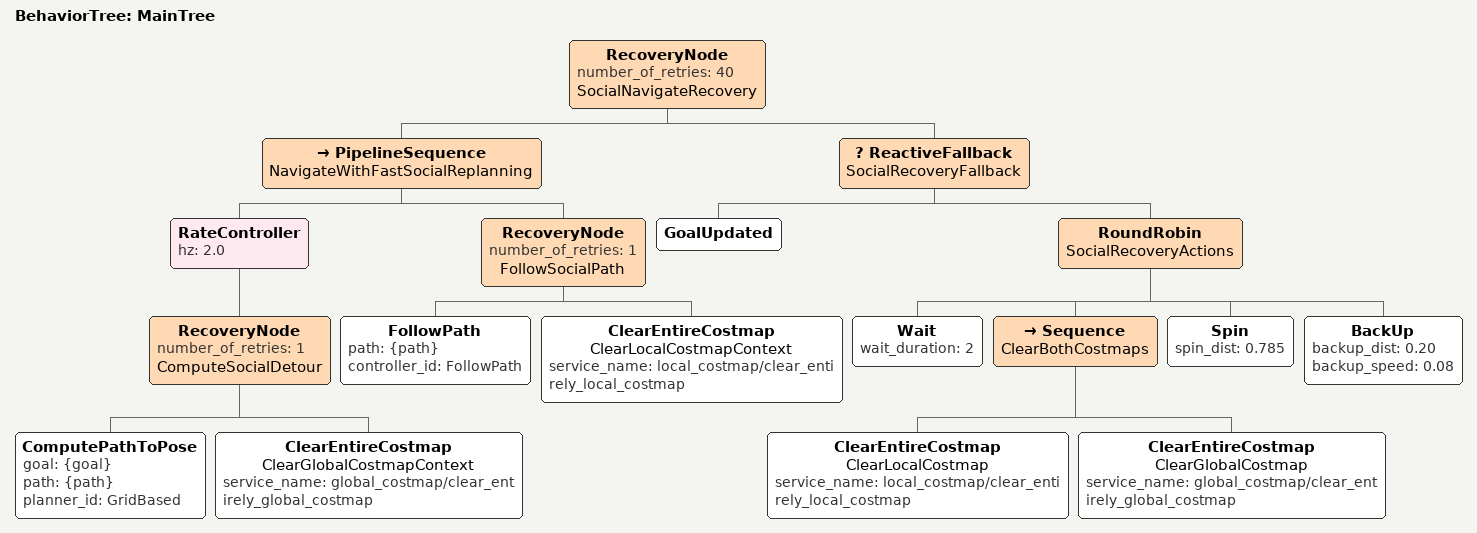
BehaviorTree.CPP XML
<root main_tree_to_execute="MainTree">
  <BehaviorTree ID="MainTree">
    <RecoveryNode number_of_retries="40" name="SocialNavigateRecovery">
      <PipelineSequence name="NavigateWithFastSocialReplanning">
        <RateController hz="2.0">
          <RecoveryNode number_of_retries="1" name="ComputeSocialDetour">
            <ComputePathToPose goal="{goal}" path="{path}" planner_id="GridBased"/>
            <ClearEntireCostmap name="ClearGlobalCostmapContext"
              service_name="global_costmap/clear_entirely_global_costmap"/>
          </RecoveryNode>
        </RateController>
        <RecoveryNode number_of_retries="1" name="FollowSocialPath">
          <FollowPath path="{path}" controller_id="FollowPath"/>
          <ClearEntireCostmap name="ClearLocalCostmapContext"
            service_name="local_costmap/clear_entirely_local_costmap"/>
        </RecoveryNode>
      </PipelineSequence>
      <ReactiveFallback name="SocialRecoveryFallback">
        <GoalUpdated/>
        <RoundRobin name="SocialRecoveryActions">
          <!-- Dynamic social obstacle: hold position for 2 s, then let the
               pipeline recompute from fresh /people and social-layer data. -->
          <Wait wait_duration="2"/>
          <Sequence name="ClearBothCostmaps">
            <ClearEntireCostmap name="ClearLocalCostmap"
              service_name="local_costmap/clear_entirely_local_costmap"/>
            <ClearEntireCostmap name="ClearGlobalCostmap"
              service_name="global_costmap/clear_entirely_global_costmap"/>
          </Sequence>
          <Spin spin_dist="0.785"/>
          <BackUp backup_dist="0.20" backup_speed="0.08"/>
        </RoundRobin>
      </ReactiveFallback>
    </RecoveryNode>
  </BehaviorTree>
</root>
